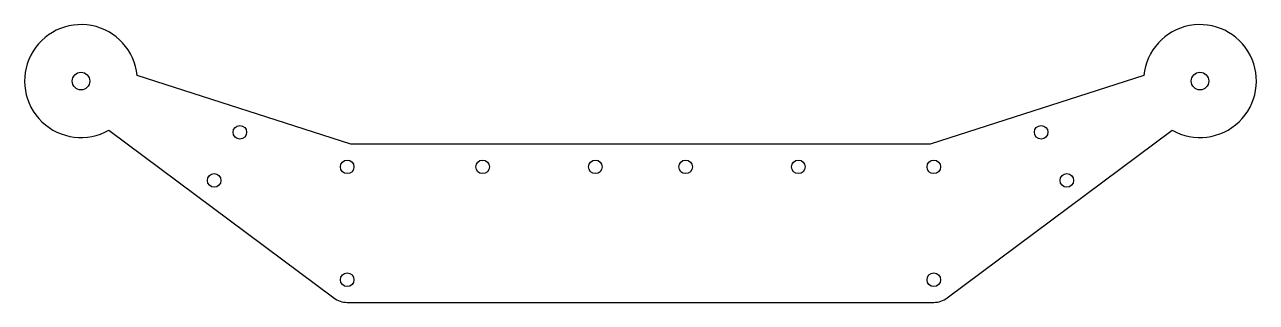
# Model space of a CAD drawing. Header units: millimetres. Extents: x -136 to 136, y -49 to 12.
import ezdxf

# ---------------------------------------------------------------- set-up
doc = ezdxf.new("R2010")
doc.units = ezdxf.units.MM

msp = doc.modelspace()

# ---------------------------------------------------------------- linework, layer by layer
msp.add_lwpolyline([(111.56, 1.25), (64.21, -14), (-64.21, -14), (-111.56, 1.25, 3.374849), (-117.81, -10.86), (-67.99, -48.01, 0.161581), (-65, -49), (65, -49, 0.161581), (67.99, -48.01), (117.81, -10.86, 3.374849)], format="xyb", close=True)
for centre, radius in [((-124, 0), 1.95), ((124, 0), 1.95), ((-88.79, -11.34), 1.5), ((88.79, -11.34), 1.5), ((-65, -19), 1.5), ((-35, -19), 1.5), ((-10, -19), 1.5), ((10, -19), 1.5), ((35, -19), 1.5), ((65, -19), 1.5), ((-94.5, -22), 1.5), ((94.5, -22), 1.5), ((-65, -44), 1.5), ((65, -44), 1.5)]:
    msp.add_circle(centre, radius)

doc.saveas('drawing.dxf')
